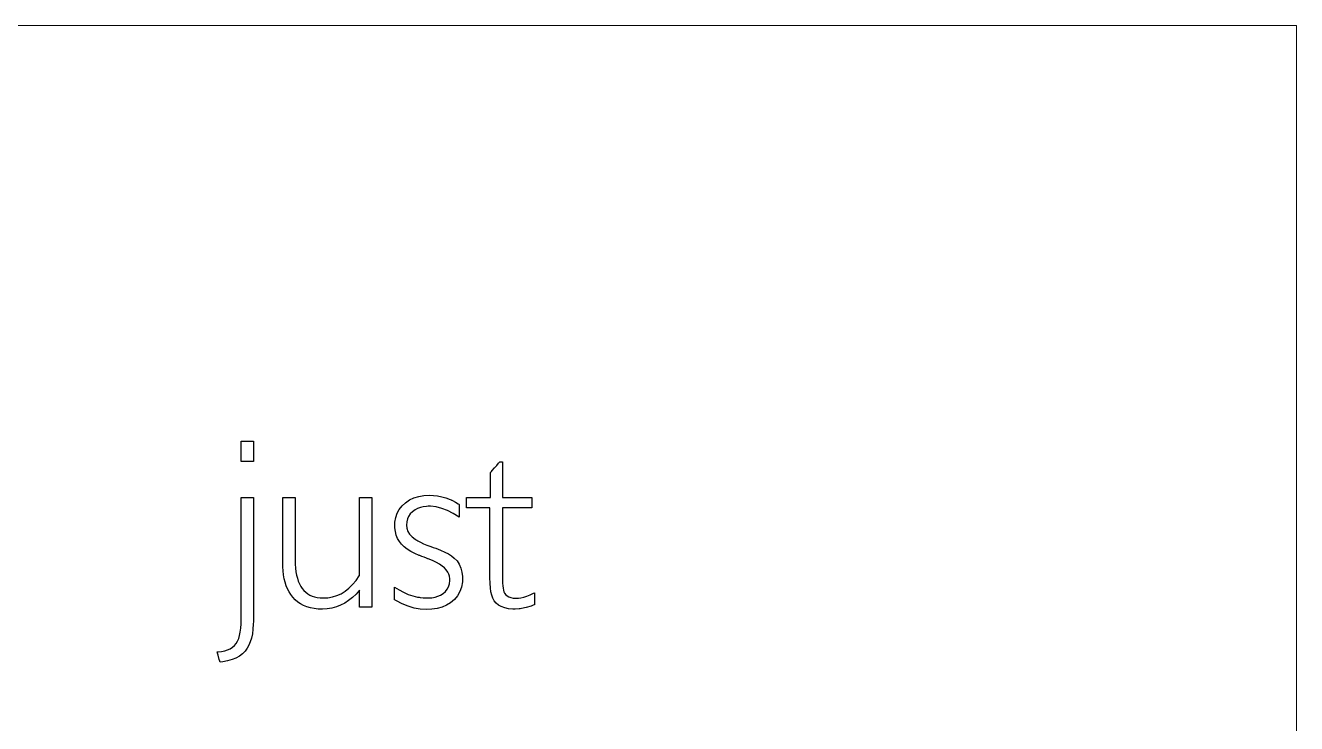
# Model space of a CAD drawing. Header units: millimetres. Extents: x 2232 to 85269, y -3593 to 5869.
# Drawn here: x 39376.9 to 39489.5, y 1865.5 to 1927.3 of the extents above; entities that cross this region are included whole.
import ezdxf

# ---------------------------------------------------------------- set-up
doc = ezdxf.new("R2010")
doc.units = ezdxf.units.MM
doc.layers.add('Standart', color=7, linetype='Continuous')

# ---------------------------------------------------------------- blocks, each defined once
blk = doc.blocks.new('IDE999Entity7103')
at = {"layer": 'Standart', "color": 250, "linetype": 'Continuous', "lineweight": 5}
for points in [[(32531.51, 498.91), (32081.51, 498.91)], [(32531.51, 498.91), (32531.51, 373)]]:
    blk.add_lwpolyline(points, dxfattribs=at)
at = {"layer": 'Standart', "color": 159, "linetype": 'Continuous', "lineweight": -3}
for points in [[(32438.04, 460.3), (32438.04, 462.08)], [(32438.04, 462.08), (32439.12, 462.08)], [(32439.12, 462.08), (32439.12, 460.3)], [(32439.12, 460.3), (32438.04, 460.3)], [(32460.12, 459.31), (32460.15, 459.35)], [(32460.15, 459.35), (32460.21, 459.41)], [(32460.21, 459.41), (32460.28, 459.5)], [(32460.28, 459.5), (32460.47, 459.72)], [(32460.47, 459.72), (32460.67, 459.94)], [(32460.67, 459.94), (32460.83, 460.14)], [(32460.83, 460.14), (32460.89, 460.2)], [(32460.89, 460.2), (32460.93, 460.24)], [(32460.93, 460.24), (32460.94, 460.25)], [(32460.94, 460.25), (32461.04, 460.25)], [(32461.04, 460.25), (32461.15, 460.25)], [(32461.15, 460.25), (32461.18, 460.25)], [(32461.18, 460.25), (32461.19, 460.25)], [(32461.19, 460.25), (32461.19, 460.23)], [(32461.19, 460.23), (32461.19, 460.17)], [(32461.19, 460.17), (32461.19, 459.99)], [(32461.19, 459.99), (32461.19, 459.73)], [(32461.19, 459.73), (32461.19, 459.41)], [(32461.19, 459.41), (32461.19, 459.04)], [(32460.12, 459.3), (32460.12, 459.31)], [(32460.12, 459.22), (32460.12, 459.3)], [(32460.12, 459.07), (32460.12, 459.22)], [(32460.12, 458.87), (32460.12, 459.07)], [(32460.12, 458.63), (32460.12, 458.87)], [(32460.12, 458.1), (32460.12, 458.63)], [(32461.19, 459.04), (32461.19, 458.27)], [(32461.19, 458.27), (32461.19, 457.91)], [(32438.04, 457.09), (32438.08, 457.1)], [(32438.04, 457.01), (32438.04, 457.09)], [(32438.08, 457.1), (32438.23, 457.1)], [(32438.23, 457.1), (32438.43, 457.1)], [(32438.43, 457.1), (32438.87, 457.1)], [(32438.87, 457.1), (32439.03, 457.1)], [(32439.03, 457.1), (32439.11, 457.1)], [(32439.11, 457.1), (32439.12, 457.09)], [(32439.12, 457.09), (32439.12, 457.05)], [(32441.74, 457.09), (32441.75, 457.1)], [(32441.74, 457.07), (32441.74, 457.09)], [(32441.74, 457.03), (32441.74, 457.07)], [(32441.75, 457.1), (32441.81, 457.1)], [(32441.81, 457.1), (32441.93, 457.1)], [(32441.93, 457.1), (32442.08, 457.1)], [(32442.08, 457.1), (32442.43, 457.1)], [(32442.43, 457.1), (32442.59, 457.1)], [(32442.59, 457.1), (32442.71, 457.1)], [(32442.71, 457.1), (32442.79, 457.1)], [(32442.79, 457.1), (32442.81, 457.1)], [(32442.81, 457.1), (32442.81, 457.08)], [(32442.81, 457.08), (32442.81, 457.04)], [(32448.53, 457.08), (32448.53, 457.1)], [(32448.53, 457.1), (32448.55, 457.1)], [(32448.53, 457.03), (32448.53, 457.08)], [(32448.55, 457.1), (32448.63, 457.1)], [(32448.63, 457.1), (32448.76, 457.1)], [(32448.76, 457.1), (32448.92, 457.1)], [(32448.92, 457.1), (32449.26, 457.1)], [(32449.26, 457.1), (32449.42, 457.1)], [(32449.42, 457.1), (32449.53, 457.1)], [(32449.53, 457.1), (32449.6, 457.1)], [(32449.6, 457.1), (32449.6, 457.09)], [(32449.6, 457.09), (32449.6, 457.06)], [(32453.33, 457.07), (32453.76, 457.2)], [(32453.76, 457.2), (32454.22, 457.28)], [(32454.22, 457.28), (32454.72, 457.3)], [(32454.72, 457.3), (32455.08, 457.29)], [(32455.08, 457.29), (32455.44, 457.24)], [(32455.44, 457.24), (32455.81, 457.17)], [(32455.81, 457.17), (32456.17, 457.06)], [(32458.01, 457.07), (32458.01, 457.1)], [(32458.01, 457.1), (32458.04, 457.1)], [(32458.01, 457.02), (32458.01, 457.07)], [(32458.04, 457.1), (32458.15, 457.1)], [(32458.15, 457.1), (32458.31, 457.1)], [(32458.31, 457.1), (32458.52, 457.1)], [(32458.52, 457.1), (32459.01, 457.1)], [(32459.01, 457.1), (32459.52, 457.1)], [(32459.52, 457.1), (32459.74, 457.1)], [(32459.74, 457.1), (32459.92, 457.1)], [(32459.92, 457.1), (32460.05, 457.1)], [(32460.05, 457.1), (32460.11, 457.1)], [(32460.11, 457.1), (32460.12, 457.12)], [(32460.12, 457.59), (32460.12, 458.1)], [(32460.12, 457.38), (32460.12, 457.59)], [(32460.12, 457.21), (32460.12, 457.38)], [(32460.12, 457.12), (32460.12, 457.21)], [(32461.19, 457.91), (32461.19, 457.59)], [(32461.19, 457.59), (32461.19, 457.33)], [(32461.19, 457.33), (32461.19, 457.16)], [(32461.19, 457.16), (32461.19, 457.11)], [(32461.19, 457.11), (32461.19, 457.1)], [(32461.19, 457.1), (32461.23, 457.1)], [(32461.23, 457.1), (32461.37, 457.1)], [(32461.37, 457.1), (32461.57, 457.1)], [(32461.57, 457.1), (32461.83, 457.1)], [(32461.83, 457.1), (32462.13, 457.1)], [(32462.13, 457.1), (32462.76, 457.1)], [(32462.76, 457.1), (32463.07, 457.1)], [(32463.07, 457.1), (32463.34, 457.1)], [(32463.34, 457.1), (32463.56, 457.1)], [(32463.56, 457.1), (32463.71, 457.1)], [(32463.71, 457.1), (32463.79, 457.1)], [(32463.79, 457.1), (32463.79, 457.09)], [(32463.79, 457.09), (32463.79, 456.98)], [(32438.04, 456.87), (32438.04, 457.01)], [(32438.04, 456.66), (32438.04, 456.87)], [(32438.04, 456.39), (32438.04, 456.66)], [(32438.04, 456.06), (32438.04, 456.39)], [(32438.04, 455.68), (32438.04, 456.06)], [(32439.12, 457.05), (32439.12, 456.92)], [(32439.12, 456.92), (32439.12, 456.73)], [(32439.12, 456.73), (32439.12, 456.48)], [(32439.12, 456.48), (32439.12, 456.17)], [(32439.12, 456.17), (32439.12, 455.8)], [(32441.74, 456.96), (32441.74, 457.03)], [(32441.74, 456.87), (32441.74, 456.96)], [(32441.74, 456.63), (32441.74, 456.87)], [(32441.74, 456.32), (32441.74, 456.63)], [(32441.74, 455.95), (32441.74, 456.32)], [(32441.74, 455.53), (32441.74, 455.95)], [(32442.81, 457.04), (32442.81, 456.98)], [(32442.81, 456.98), (32442.81, 456.8)], [(32442.81, 456.8), (32442.81, 456.55)], [(32442.81, 456.55), (32442.81, 456.25)], [(32442.81, 456.25), (32442.81, 455.89)], [(32448.53, 456.95), (32448.53, 457.03)], [(32448.53, 456.85), (32448.53, 456.95)], [(32448.53, 456.73), (32448.53, 456.85)], [(32448.53, 456.58), (32448.53, 456.73)], [(32448.53, 456.41), (32448.53, 456.58)], [(32448.53, 456.02), (32448.53, 456.41)], [(32448.53, 455.57), (32448.53, 456.02)], [(32449.6, 457.06), (32449.6, 456.99)], [(32449.6, 456.99), (32449.6, 456.87)], [(32449.6, 456.87), (32449.6, 456.73)], [(32449.6, 456.73), (32449.6, 456.55)], [(32449.6, 456.55), (32449.6, 456.33)], [(32449.6, 456.33), (32449.6, 456.09)], [(32449.6, 456.09), (32449.6, 455.83)], [(32451.86, 455.7), (32452.04, 456.04)], [(32452.04, 456.04), (32452.29, 456.36)], [(32452.29, 456.36), (32452.6, 456.64)], [(32452.6, 456.64), (32452.95, 456.88)], [(32452.95, 456.88), (32453.33, 457.07)], [(32453.44, 456), (32453.22, 455.84)], [(32453.67, 456.12), (32453.44, 456)], [(32453.91, 456.21), (32453.67, 456.12)], [(32454.17, 456.28), (32453.91, 456.21)], [(32454.45, 456.31), (32454.17, 456.28)], [(32454.6, 456.32), (32454.45, 456.31)], [(32454.69, 456.32), (32454.6, 456.32)], [(32454.81, 456.32), (32454.69, 456.32)], [(32455.3, 456.26), (32454.81, 456.32)], [(32455.8, 456.14), (32455.3, 456.26)], [(32456.31, 455.95), (32455.8, 456.14)], [(32456.17, 457.06), (32456.54, 456.92)], [(32456.83, 455.69), (32456.31, 455.95)], [(32456.54, 456.92), (32456.63, 456.88)], [(32456.63, 456.88), (32456.67, 456.86)], [(32456.67, 456.86), (32456.69, 456.85)], [(32456.69, 456.85), (32456.75, 456.82)], [(32456.75, 456.82), (32457.01, 456.69)], [(32457.01, 456.69), (32457.27, 456.54)], [(32457.27, 456.54), (32457.33, 456.5)], [(32457.33, 456.5), (32457.36, 456.49)], [(32457.36, 456.49), (32457.36, 456.47)], [(32457.36, 456.47), (32457.36, 456.41)], [(32457.36, 456.41), (32457.36, 456.31)], [(32457.36, 456.31), (32457.36, 456.03)], [(32457.36, 456.03), (32457.36, 455.73)], [(32458.01, 456.86), (32458.01, 457.02)], [(32458.01, 456.64), (32458.01, 456.86)], [(32458.01, 456.43), (32458.01, 456.64)], [(32458.01, 456.26), (32458.01, 456.43)], [(32458.01, 456.21), (32458.01, 456.26)], [(32458.01, 456.19), (32458.01, 456.21)], [(32458.04, 456.19), (32458.01, 456.19)], [(32458.14, 456.19), (32458.04, 456.19)], [(32458.3, 456.19), (32458.14, 456.19)], [(32458.51, 456.19), (32458.3, 456.19)], [(32458.99, 456.19), (32458.51, 456.19)], [(32459.49, 456.19), (32458.99, 456.19)], [(32459.7, 456.19), (32459.49, 456.19)], [(32459.88, 456.19), (32459.7, 456.19)], [(32460.01, 456.19), (32459.88, 456.19)], [(32460.07, 456.19), (32460.01, 456.19)], [(32460.07, 456.13), (32460.07, 456.19)], [(32460.07, 456.19), (32460.07, 456.19)], [(32460.07, 456.02), (32460.07, 456.13)], [(32460.07, 455.85), (32460.07, 456.02)], [(32461.21, 456.19), (32461.19, 456.19)], [(32461.19, 456.19), (32461.19, 456.17)], [(32461.19, 456.17), (32461.19, 456.1)], [(32461.19, 456.1), (32461.19, 455.96)], [(32461.19, 455.96), (32461.19, 455.78)], [(32461.31, 456.19), (32461.21, 456.19)], [(32461.5, 456.19), (32461.31, 456.19)], [(32461.74, 456.19), (32461.5, 456.19)], [(32462.34, 456.19), (32461.74, 456.19)], [(32462.97, 456.19), (32462.34, 456.19)], [(32463.25, 456.19), (32462.97, 456.19)], [(32463.49, 456.19), (32463.25, 456.19)], [(32463.67, 456.19), (32463.49, 456.19)], [(32463.77, 456.19), (32463.67, 456.19)], [(32463.79, 456.2), (32463.77, 456.19)], [(32463.79, 456.98), (32463.79, 456.79)], [(32463.79, 456.79), (32463.79, 456.37)], [(32463.79, 456.37), (32463.79, 456.23)], [(32463.79, 456.23), (32463.79, 456.2)], [(32438.04, 455.26), (32438.04, 455.68)], [(32438.04, 454.8), (32438.04, 455.26)], [(32439.12, 455.8), (32439.12, 455.39)], [(32439.12, 455.39), (32439.12, 454.94)], [(32439.12, 454.94), (32439.12, 454.46)], [(32441.74, 455.08), (32441.74, 455.53)], [(32441.74, 454.12), (32441.74, 455.08)], [(32442.81, 455.89), (32442.81, 455.49)], [(32442.81, 455.49), (32442.81, 454.63)], [(32448.53, 455.07), (32448.53, 455.57)], [(32448.53, 454.53), (32448.53, 455.07)], [(32449.6, 455.83), (32449.6, 455.54)], [(32449.6, 455.54), (32449.6, 455.23)], [(32449.6, 455.23), (32449.6, 454.55)], [(32451.65, 454.71), (32451.66, 454.92)], [(32451.66, 454.92), (32451.73, 455.33)], [(32451.73, 455.33), (32451.86, 455.7)], [(32452.7, 454.94), (32452.68, 454.66)], [(32452.76, 455.2), (32452.7, 454.94)], [(32452.87, 455.43), (32452.76, 455.2)], [(32453.02, 455.65), (32452.87, 455.43)], [(32453.22, 455.84), (32453.02, 455.65)], [(32457.36, 455.37), (32456.83, 455.69)], [(32457.36, 455.73), (32457.36, 455.59)], [(32457.36, 455.59), (32457.36, 455.48)], [(32457.36, 455.48), (32457.36, 455.4)], [(32457.36, 455.4), (32457.36, 455.37)], [(32460.07, 455.64), (32460.07, 455.85)], [(32460.07, 455.38), (32460.07, 455.64)], [(32460.07, 455.09), (32460.07, 455.38)], [(32460.07, 454.77), (32460.07, 455.09)], [(32461.19, 455.78), (32461.19, 455.55)], [(32461.19, 455.55), (32461.19, 455.29)], [(32461.19, 455.29), (32461.19, 454.99)], [(32461.19, 454.99), (32461.19, 454.3)], [(32438.04, 453.79), (32438.04, 454.8)], [(32438.04, 452.7), (32438.04, 453.79)], [(32439.12, 454.46), (32439.12, 453.4)], [(32441.74, 453.15), (32441.74, 454.12)], [(32442.81, 454.63), (32442.81, 453.75)], [(32442.81, 453.75), (32442.81, 453.32)], [(32448.53, 453.98), (32448.53, 454.53)], [(32448.53, 452.85), (32448.53, 453.98)], [(32449.6, 454.55), (32449.6, 453.81)], [(32449.6, 453.81), (32449.6, 452.25)], [(32451.65, 454.66), (32451.65, 454.71)], [(32451.65, 454.58), (32451.65, 454.66)], [(32451.66, 454.41), (32451.65, 454.58)], [(32451.7, 454.08), (32451.66, 454.41)], [(32451.78, 453.77), (32451.7, 454.08)], [(32451.9, 453.48), (32451.78, 453.77)], [(32452.68, 454.66), (32452.71, 454.37)], [(32452.71, 454.37), (32452.8, 454.1)], [(32452.8, 454.1), (32452.96, 453.85)], [(32452.96, 453.85), (32453.17, 453.62)], [(32460.07, 454.06), (32460.07, 454.77)], [(32460.07, 453.3), (32460.07, 454.06)], [(32461.19, 454.3), (32461.19, 453.55)], [(32438.04, 450.43), (32438.04, 452.7)], [(32439.12, 453.4), (32439.12, 451.13)], [(32441.74, 452.7), (32441.74, 453.15)], [(32441.74, 452.28), (32441.74, 452.7)], [(32442.81, 453.32), (32442.81, 452.92)], [(32442.81, 452.92), (32442.81, 452.56)], [(32448.53, 452.31), (32448.53, 452.85)], [(32452.06, 453.21), (32451.9, 453.48)], [(32452.25, 452.96), (32452.06, 453.21)], [(32452.48, 452.72), (32452.25, 452.96)], [(32452.75, 452.51), (32452.48, 452.72)], [(32453.17, 453.62), (32453.45, 453.4)], [(32453.45, 453.4), (32453.53, 453.34)], [(32453.53, 453.34), (32453.59, 453.31)], [(32453.59, 453.31), (32453.68, 453.25)], [(32453.68, 453.25), (32453.91, 453.14)], [(32453.91, 453.14), (32454.18, 453.01)], [(32454.18, 453.01), (32454.49, 452.88)], [(32454.49, 452.88), (32454.85, 452.75)], [(32454.85, 452.75), (32455.05, 452.68)], [(32455.05, 452.68), (32455.27, 452.6)], [(32455.27, 452.6), (32455.7, 452.44)], [(32460.07, 452.51), (32460.07, 453.3)], [(32461.19, 453.55), (32461.19, 452.76)], [(32461.19, 452.76), (32461.19, 451.99)], [(32441.74, 451.91), (32441.74, 452.28)], [(32441.74, 451.6), (32441.74, 451.91)], [(32441.74, 451.36), (32441.74, 451.6)], [(32442.81, 452.56), (32442.81, 452.24)], [(32442.81, 452.24), (32442.81, 451.98)], [(32442.81, 451.98), (32442.81, 451.79)], [(32442.81, 451.79), (32442.81, 451.73)], [(32442.81, 451.73), (32442.81, 451.68)], [(32442.81, 451.68), (32442.81, 451.66)], [(32442.81, 451.66), (32442.81, 451.65)], [(32442.81, 451.65), (32442.81, 451.55)], [(32442.81, 451.55), (32442.82, 451.19)], [(32448.53, 451.81), (32448.53, 452.31)], [(32448.53, 451.35), (32448.53, 451.81)], [(32449.6, 452.25), (32449.6, 450.68)], [(32453.06, 452.31), (32452.75, 452.51)], [(32453.41, 452.13), (32453.06, 452.31)], [(32453.79, 451.97), (32453.41, 452.13)], [(32453.81, 451.97), (32453.79, 451.97)], [(32453.86, 451.95), (32453.81, 451.97)], [(32454.04, 451.88), (32453.86, 451.95)], [(32454.26, 451.8), (32454.04, 451.88)], [(32454.45, 451.73), (32454.26, 451.8)], [(32454.52, 451.7), (32454.45, 451.73)], [(32454.57, 451.68), (32454.52, 451.7)], [(32454.58, 451.68), (32454.57, 451.68)], [(32454.61, 451.67), (32454.58, 451.68)], [(32454.58, 451.68), (32454.58, 451.68)], [(32454.7, 451.63), (32454.61, 451.67)], [(32455.03, 451.49), (32454.7, 451.63)], [(32455.34, 451.34), (32455.03, 451.49)], [(32455.7, 452.44), (32456.07, 452.27)], [(32456.07, 452.27), (32456.4, 452.1)], [(32456.4, 452.1), (32456.68, 451.93)], [(32456.68, 451.93), (32456.91, 451.74)], [(32456.91, 451.74), (32457.16, 451.48)], [(32457.16, 451.48), (32457.35, 451.18)], [(32460.07, 451.75), (32460.07, 452.51)], [(32460.07, 451.06), (32460.07, 451.75)], [(32461.19, 451.99), (32461.19, 451.27)], [(32438.04, 449.35), (32438.04, 450.43)], [(32439.12, 451.13), (32439.12, 450.01)], [(32441.74, 451.27), (32441.74, 451.36)], [(32441.74, 451.2), (32441.74, 451.27)], [(32441.74, 451.16), (32441.74, 451.2)], [(32441.74, 451.14), (32441.74, 451.16)], [(32441.74, 451.11), (32441.74, 451.14)], [(32441.74, 451.07), (32441.74, 451.11)], [(32441.74, 450.97), (32441.74, 451.07)], [(32441.76, 450.6), (32441.74, 450.97)], [(32441.8, 450.25), (32441.76, 450.6)], [(32442.82, 451.19), (32442.85, 450.85)], [(32442.85, 450.85), (32442.89, 450.53)], [(32442.89, 450.53), (32442.95, 450.23)], [(32448.53, 450.95), (32448.53, 451.35)], [(32448.53, 450.77), (32448.53, 450.95)], [(32448.53, 450.62), (32448.53, 450.77)], [(32448.53, 450.49), (32448.53, 450.62)], [(32448.53, 450.38), (32448.53, 450.49)], [(32448.53, 450.3), (32448.53, 450.38)], [(32449.6, 450.68), (32449.6, 449.95)], [(32455.61, 451.19), (32455.34, 451.34)], [(32455.84, 451.03), (32455.61, 451.19)], [(32456.04, 450.86), (32455.84, 451.03)], [(32456.21, 450.68), (32456.04, 450.86)], [(32456.34, 450.5), (32456.21, 450.68)], [(32456.43, 450.31), (32456.34, 450.5)], [(32456.5, 450.12), (32456.43, 450.31)], [(32457.35, 451.18), (32457.5, 450.85)], [(32457.5, 450.85), (32457.59, 450.49)], [(32457.59, 450.49), (32457.64, 450.1)], [(32460.07, 450.76), (32460.07, 451.06)], [(32460.07, 450.49), (32460.07, 450.76)], [(32460.07, 450.25), (32460.07, 450.49)], [(32461.19, 451.27), (32461.19, 450.94)], [(32461.19, 450.94), (32461.19, 450.65)], [(32461.19, 450.65), (32461.19, 450.38)], [(32461.19, 450.38), (32461.19, 450.16)], [(32438.04, 448.85), (32438.04, 449.35)], [(32439.12, 450.01), (32439.12, 448.94)], [(32441.86, 449.91), (32441.8, 450.25)], [(32441.93, 449.59), (32441.86, 449.91)], [(32442.03, 449.29), (32441.93, 449.59)], [(32442.14, 449.01), (32442.03, 449.29)], [(32442.95, 450.23), (32443.02, 449.95)], [(32443.02, 449.95), (32443.1, 449.69)], [(32443.1, 449.69), (32443.21, 449.45)], [(32443.21, 449.45), (32443.32, 449.23)], [(32443.32, 449.23), (32443.45, 449.04)], [(32447.59, 449.06), (32447.91, 449.38)], [(32447.91, 449.38), (32448.21, 449.74)], [(32448.21, 449.74), (32448.49, 450.15)], [(32448.49, 450.15), (32448.53, 450.2)], [(32448.53, 450.24), (32448.53, 450.3)], [(32448.53, 450.21), (32448.53, 450.24)], [(32448.53, 450.2), (32448.53, 450.21)], [(32449.6, 449.95), (32449.6, 449.27)], [(32449.6, 449.27), (32449.6, 448.96)], [(32456.29, 448.97), (32456.41, 449.2)], [(32456.41, 449.2), (32456.49, 449.46)], [(32456.49, 449.46), (32456.53, 449.74)], [(32456.53, 449.91), (32456.5, 450.12)], [(32456.53, 449.82), (32456.53, 449.91)], [(32456.53, 449.74), (32456.53, 449.82)], [(32457.63, 449.63), (32457.55, 449.17)], [(32457.64, 449.88), (32457.63, 449.63)], [(32457.64, 450.1), (32457.64, 449.88)], [(32460.07, 450.06), (32460.07, 450.25)], [(32460.07, 449.92), (32460.07, 450.06)], [(32460.07, 449.83), (32460.07, 449.92)], [(32460.07, 449.8), (32460.07, 449.83)], [(32460.08, 449.69), (32460.07, 449.8)], [(32460.08, 449.48), (32460.08, 449.69)], [(32460.11, 449.09), (32460.08, 449.48)], [(32461.19, 450.16), (32461.19, 449.99)], [(32461.19, 449.99), (32461.19, 449.86)], [(32461.19, 449.86), (32461.19, 449.79)], [(32461.19, 449.79), (32461.19, 449.78)], [(32461.19, 449.78), (32461.19, 449.51)], [(32461.19, 449.78), (32461.19, 449.78)], [(32461.19, 449.78), (32461.19, 449.78)], [(32461.19, 449.51), (32461.21, 449.27)], [(32461.21, 449.27), (32461.23, 449.07)], [(32438.04, 448.37), (32438.04, 448.85)], [(32438.04, 447.93), (32438.04, 448.37)], [(32439.12, 448.94), (32439.12, 448.45)], [(32439.12, 448.45), (32439.12, 447.99)], [(32442.28, 448.74), (32442.14, 449.01)], [(32442.43, 448.5), (32442.28, 448.74)], [(32442.61, 448.26), (32442.43, 448.5)], [(32442.82, 448.04), (32442.61, 448.26)], [(32443.45, 449.04), (32443.6, 448.86)], [(32443.6, 448.86), (32443.76, 448.7)], [(32443.76, 448.7), (32443.93, 448.57)], [(32443.93, 448.57), (32444.12, 448.46)], [(32444.12, 448.46), (32444.32, 448.36)], [(32444.32, 448.36), (32444.54, 448.29)], [(32444.54, 448.29), (32444.78, 448.24)], [(32444.78, 448.24), (32445.03, 448.21)], [(32445.03, 448.21), (32445.29, 448.2)], [(32445.29, 448.2), (32445.72, 448.22)], [(32445.72, 448.22), (32446.13, 448.29)], [(32446.13, 448.29), (32446.52, 448.41)], [(32446.52, 448.41), (32446.9, 448.58)], [(32446.9, 448.58), (32447.25, 448.8)], [(32447.25, 448.8), (32447.59, 449.06)], [(32447.9, 448.24), (32447.56, 447.97)], [(32448.22, 448.55), (32447.9, 448.24)], [(32448.53, 448.9), (32448.22, 448.55)], [(32448.53, 448.89), (32448.53, 448.9)], [(32448.53, 448.9), (32448.53, 448.9)], [(32448.53, 448.9), (32448.53, 448.9)], [(32448.53, 448.86), (32448.53, 448.89)], [(32448.53, 448.74), (32448.53, 448.86)], [(32448.53, 448.55), (32448.53, 448.74)], [(32448.53, 448.08), (32448.53, 448.55)], [(32448.53, 447.84), (32448.53, 448.08)], [(32449.6, 448.96), (32449.6, 448.67)], [(32449.6, 448.67), (32449.6, 448.4)], [(32449.6, 448.4), (32449.6, 448.16)], [(32449.6, 448.16), (32449.6, 447.95)], [(32451.63, 449.16), (32452.03, 448.91)], [(32451.63, 449.11), (32451.63, 449.16)], [(32451.63, 449.16), (32451.63, 449.16)], [(32451.63, 449.16), (32451.63, 449.16)], [(32451.63, 449.16), (32451.63, 449.16)], [(32451.63, 449.02), (32451.63, 449.11)], [(32451.63, 448.9), (32451.63, 449.02)], [(32451.63, 448.6), (32451.63, 448.9)], [(32451.63, 448.3), (32451.63, 448.6)], [(32451.63, 448.18), (32451.63, 448.3)], [(32451.63, 448.09), (32451.63, 448.18)], [(32451.63, 448.04), (32451.63, 448.09)], [(32452.03, 448.91), (32452.43, 448.7)], [(32452.43, 448.7), (32452.84, 448.52)], [(32452.84, 448.52), (32453.24, 448.38)], [(32453.24, 448.38), (32453.65, 448.28)], [(32453.65, 448.28), (32453.75, 448.27)], [(32453.75, 448.27), (32453.79, 448.26)], [(32453.79, 448.26), (32453.81, 448.26)], [(32453.81, 448.26), (32453.88, 448.24)], [(32453.88, 448.24), (32454.16, 448.21)], [(32454.16, 448.21), (32454.43, 448.2)], [(32454.43, 448.2), (32454.5, 448.2)], [(32454.5, 448.2), (32454.55, 448.2)], [(32454.55, 448.2), (32454.63, 448.2)], [(32454.63, 448.2), (32454.93, 448.22)], [(32454.93, 448.22), (32455.21, 448.27)], [(32455.21, 448.27), (32455.47, 448.35)], [(32455.47, 448.35), (32455.7, 448.45)], [(32455.7, 448.45), (32455.92, 448.59)], [(32455.92, 448.59), (32456.13, 448.76)], [(32456.13, 448.76), (32456.29, 448.97)], [(32457.19, 448.39), (32456.92, 448.06)], [(32457.4, 448.76), (32457.19, 448.39)], [(32457.55, 449.17), (32457.4, 448.76)], [(32460.16, 448.75), (32460.11, 449.09)], [(32460.24, 448.44), (32460.16, 448.75)], [(32460.33, 448.18), (32460.24, 448.44)], [(32460.45, 447.96), (32460.33, 448.18)], [(32461.23, 449.07), (32461.27, 448.89)], [(32461.27, 448.89), (32461.31, 448.74)], [(32461.31, 448.74), (32461.37, 448.62)], [(32461.37, 448.62), (32461.47, 448.49)], [(32461.47, 448.49), (32461.59, 448.38)], [(32461.59, 448.38), (32461.74, 448.29)], [(32461.74, 448.29), (32461.92, 448.23)], [(32461.92, 448.23), (32462.13, 448.19)], [(32462.13, 448.19), (32462.37, 448.18)], [(32462.37, 448.18), (32462.59, 448.18)], [(32462.59, 448.18), (32462.82, 448.22)], [(32462.82, 448.22), (32463.07, 448.28)], [(32463.07, 448.28), (32463.34, 448.37)], [(32463.34, 448.37), (32463.63, 448.48)], [(32463.63, 448.48), (32463.94, 448.62)], [(32463.94, 448.62), (32464.02, 448.66)], [(32464.02, 448.66), (32464.03, 448.66)], [(32464.03, 448.66), (32464.03, 448.63)], [(32464.03, 448.63), (32464.03, 448.46)], [(32464.03, 448.46), (32464.03, 447.97)], [(32438.04, 447.53), (32438.04, 447.93)], [(32438.04, 447.17), (32438.04, 447.53)], [(32438.04, 446.87), (32438.04, 447.17)], [(32439.12, 447.99), (32439.12, 447.57)], [(32439.12, 447.57), (32439.12, 447.2)], [(32439.12, 447.2), (32439.12, 446.87)], [(32443.05, 447.84), (32442.82, 448.04)], [(32443.3, 447.67), (32443.05, 447.84)], [(32443.57, 447.53), (32443.3, 447.67)], [(32443.86, 447.41), (32443.57, 447.53)], [(32444.17, 447.32), (32443.86, 447.41)], [(32444.51, 447.26), (32444.17, 447.32)], [(32444.86, 447.22), (32444.51, 447.26)], [(32445.24, 447.21), (32444.86, 447.22)], [(32445.66, 447.24), (32445.24, 447.21)], [(32446.07, 447.3), (32445.66, 447.24)], [(32446.47, 447.41), (32446.07, 447.3)], [(32446.85, 447.56), (32446.47, 447.41)], [(32447.21, 447.74), (32446.85, 447.56)], [(32447.56, 447.97), (32447.21, 447.74)], [(32448.53, 447.63), (32448.53, 447.84)], [(32448.53, 447.48), (32448.53, 447.63)], [(32448.53, 447.43), (32448.53, 447.48)], [(32448.53, 447.4), (32448.53, 447.43)], [(32448.55, 447.4), (32448.53, 447.4)], [(32448.63, 447.4), (32448.55, 447.4)], [(32448.76, 447.4), (32448.63, 447.4)], [(32448.92, 447.4), (32448.76, 447.4)], [(32449.26, 447.4), (32448.92, 447.4)], [(32449.42, 447.4), (32449.26, 447.4)], [(32449.53, 447.4), (32449.42, 447.4)], [(32449.6, 447.4), (32449.53, 447.4)], [(32449.6, 447.95), (32449.6, 447.77)], [(32449.6, 447.77), (32449.6, 447.62)], [(32449.6, 447.62), (32449.6, 447.51)], [(32449.6, 447.51), (32449.6, 447.43)], [(32449.6, 447.43), (32449.6, 447.4)], [(32449.6, 447.4), (32449.6, 447.4)], [(32451.64, 448.03), (32451.63, 448.04)], [(32451.63, 448.04), (32451.63, 448.04)], [(32451.67, 448.01), (32451.64, 448.03)], [(32451.8, 447.94), (32451.67, 448.01)], [(32452.31, 447.67), (32451.8, 447.94)], [(32452.83, 447.46), (32452.31, 447.67)], [(32453.36, 447.31), (32452.83, 447.46)], [(32453.89, 447.22), (32453.36, 447.31)], [(32454.44, 447.19), (32453.89, 447.22)], [(32454.94, 447.21), (32454.44, 447.19)], [(32455.41, 447.28), (32454.94, 447.21)], [(32455.84, 447.4), (32455.41, 447.28)], [(32456.23, 447.57), (32455.84, 447.4)], [(32456.59, 447.78), (32456.23, 447.57)], [(32456.75, 447.91), (32456.59, 447.78)], [(32456.92, 448.06), (32456.75, 447.91)], [(32460.61, 447.75), (32460.45, 447.96)], [(32460.83, 447.57), (32460.61, 447.75)], [(32461.08, 447.43), (32460.83, 447.57)], [(32461.38, 447.32), (32461.08, 447.43)], [(32461.72, 447.25), (32461.38, 447.32)], [(32462.09, 447.21), (32461.72, 447.25)], [(32462.19, 447.21), (32462.09, 447.21)], [(32462.25, 447.21), (32462.19, 447.21)], [(32462.28, 447.21), (32462.25, 447.21)], [(32462.32, 447.21), (32462.28, 447.21)], [(32462.65, 447.23), (32462.32, 447.21)], [(32462.72, 447.24), (32462.65, 447.23)], [(32462.75, 447.24), (32462.72, 447.24)], [(32462.86, 447.26), (32462.75, 447.24)], [(32463.29, 447.36), (32462.86, 447.26)], [(32463.71, 447.48), (32463.29, 447.36)], [(32463.91, 447.56), (32463.71, 447.48)], [(32464.01, 447.6), (32463.91, 447.56)], [(32464.03, 447.61), (32464.01, 447.6)], [(32464.03, 447.97), (32464.03, 447.75)], [(32464.03, 447.75), (32464.03, 447.67)], [(32464.03, 447.67), (32464.03, 447.62)], [(32464.03, 447.62), (32464.03, 447.61)], [(32438, 445.53), (32438.03, 445.91)], [(32438.03, 445.91), (32438.04, 446.12)], [(32438.04, 446.62), (32438.04, 446.87)], [(32438.04, 446.44), (32438.04, 446.62)], [(32438.04, 446.32), (32438.04, 446.44)], [(32438.04, 446.29), (32438.04, 446.32)], [(32438.04, 446.28), (32438.04, 446.29)], [(32438.04, 446.29), (32438.04, 446.29)], [(32438.04, 446.29), (32438.04, 446.29)], [(32438.04, 446.29), (32438.04, 446.29)], [(32438.04, 446.23), (32438.04, 446.28)], [(32438.04, 446.12), (32438.04, 446.23)], [(32439.11, 445.88), (32439.08, 445.43)], [(32439.12, 446.11), (32439.11, 445.88)], [(32439.12, 446.87), (32439.12, 446.61)], [(32439.12, 446.61), (32439.12, 446.4)], [(32439.12, 446.4), (32439.12, 446.26)], [(32439.12, 446.26), (32439.12, 446.2)], [(32439.12, 446.2), (32439.12, 446.17)], [(32439.12, 446.17), (32439.12, 446.11)], [(32437.82, 444.61), (32437.9, 444.88)], [(32437.9, 444.88), (32437.96, 445.18)], [(32437.96, 445.18), (32438, 445.53)], [(32439.03, 445.02), (32438.95, 444.65)], [(32439.08, 445.43), (32439.03, 445.02)], [(32436.58, 443.52), (32436.83, 443.6)], [(32436.83, 443.6), (32437.06, 443.7)], [(32437.06, 443.7), (32437.27, 443.84)], [(32437.27, 443.84), (32437.45, 444)], [(32437.45, 444), (32437.6, 444.18)], [(32437.6, 444.18), (32437.72, 444.38)], [(32437.72, 444.38), (32437.82, 444.61)], [(32438.57, 443.74), (32438.39, 443.49)], [(32438.72, 444.01), (32438.57, 443.74)], [(32438.85, 444.31), (32438.72, 444.01)], [(32438.95, 444.65), (32438.85, 444.31)], [(32435.91, 443.42), (32435.91, 443.44)], [(32435.91, 443.44), (32435.91, 443.44)], [(32435.91, 443.44), (32435.93, 443.44)], [(32435.94, 443.31), (32435.91, 443.42)], [(32435.93, 443.44), (32436.01, 443.44)], [(32435.99, 443.14), (32435.94, 443.31)], [(32436.1, 442.76), (32435.99, 443.14)], [(32436.01, 443.44), (32436.31, 443.47)], [(32436.14, 442.6), (32436.1, 442.76)], [(32436.17, 442.51), (32436.14, 442.6)], [(32436.17, 442.5), (32436.17, 442.51)], [(32436.19, 442.5), (32436.17, 442.5)], [(32436.17, 442.5), (32436.17, 442.5)], [(32436.42, 442.53), (32436.19, 442.5)], [(32436.31, 443.47), (32436.58, 443.52)], [(32436.84, 442.62), (32436.42, 442.53)], [(32437.23, 442.74), (32436.84, 442.62)], [(32437.58, 442.88), (32437.23, 442.74)], [(32437.88, 443.05), (32437.58, 442.88)], [(32438.15, 443.26), (32437.88, 443.05)], [(32438.39, 443.49), (32438.15, 443.26)]]:
    blk.add_lwpolyline(points, dxfattribs=at)

msp = doc.modelspace()

# ---------------------------------------------------------------- block references
at = {"layer": 'Standart'}
msp.add_blockref('IDE999Entity7103', (6957.98, 1428.42), dxfattribs=at)

doc.saveas('drawing.dxf')
